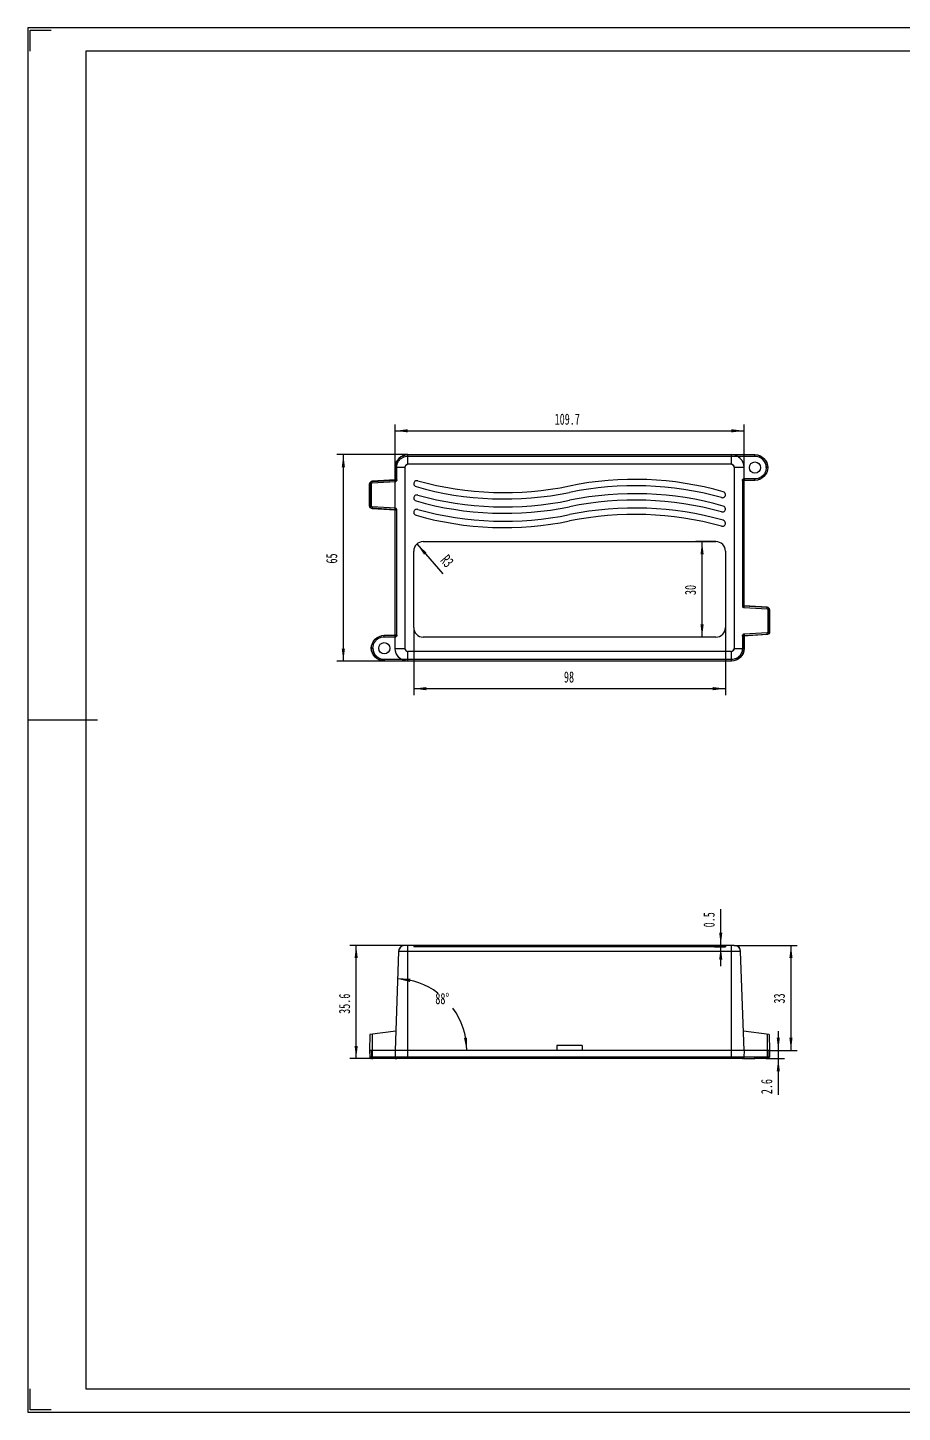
# Model space of a CAD drawing. Header units: millimetres. Extents: x 425 to 1042, y -656 to -221.
# Drawn here: x 425.3 to 700.2, y -656 to -220.8 of the extents above; entities that cross this region are included whole.
import ezdxf

# ---------------------------------------------------------------- set-up
doc = ezdxf.new("R2010")
doc.units = ezdxf.units.MM
doc.layers.get('0').update_dxf_attribs({"lineweight": 0})
for name, color, linetype, lineweight in [('CAXA4', 3, 'Continuous', 25), ('图框_内框线', 5, 'Continuous', 50), ('图框_外框线', 7, 'Continuous', 0), ('图框_角线', 5, 'Continuous', 140)]:
    doc.layers.add(name, color=color, linetype=linetype, lineweight=lineweight)
doc.styles.add('标准', font='', dxfattribs={"width": 0.667})
doc.styles.get('标准').set_extended_font_data('FangSong_GB2312')
doc.dimstyles.new('标准', dxfattribs={"dimtxt": 3.5, "dimasz": 4, "dimexe": 2, "dimexo": 0, "dimtad": 1, "dimdsep": 46, "dimtxsty": '标准', "dimcen": 0, "dimdle": 6, "dimazin": 2, "dimtfac": 1, "dimtdec": 3, "dimtmove": 0, "dimatfit": 3, "dimfxl": 1, "dimtolj": 1, "dimtzin": 0, "dimarcsym": 0})

# ---------------------------------------------------------------- blocks, each defined once
blk = doc.blocks.new('*C1')
at = {"layer": 'CAXA4', "linetype": 'Continuous', "lineweight": 25}
for points in [[(546.66, -428.55), (550.66, -429.05), (550.66, -428.05)], [(644.66, -428.55), (640.66, -429.05), (640.66, -428.05)]]:
    blk.add_hatch(color=0, dxfattribs=at).paths.add_polyline_path(points, flags=0)
at = {"layer": 'CAXA4', "color": 0, "linetype": 'Continuous', "lineweight": 25}
for p, q in [((546.66, -409.34), (546.66, -430.55)), ((644.66, -409.34), (644.66, -430.55)), ((546.66, -428.55), (644.66, -428.55))]:
    blk.add_line(p, q, dxfattribs=at)
at = {"layer": 'CAXA4', "color": 0, "linetype": 'Continuous', "lineweight": 25, "insert": (593.89, -423.13), "char_height": 3.5, "attachment_point": 1, "style": '标准'}
blk.add_mtext('\\fFangSong_GB2312|b0|i0|p34;98', dxfattribs=at)
blk = doc.blocks.new('*C2')
at = {"layer": 'CAXA4', "linetype": 'Continuous', "lineweight": 25}
for points in [[(637.3, -382.34), (637.8, -386.34), (636.8, -386.34)], [(637.3, -412.34), (637.8, -408.34), (636.8, -408.34)]]:
    blk.add_hatch(color=0, dxfattribs=at).paths.add_polyline_path(points, flags=0)
at = {"layer": 'CAXA4', "color": 0, "linetype": 'Continuous', "lineweight": 25}
for p, q in [((641.66, -382.34), (635.3, -382.34)), ((637.3, -412.34), (637.3, -382.34)), ((641.66, -412.34), (635.3, -412.34))]:
    blk.add_line(p, q, dxfattribs=at)
at = {"layer": 'CAXA4', "color": 0, "linetype": 'Continuous', "lineweight": 25, "insert": (631.88, -399.12), "char_height": 3.5, "attachment_point": 1, "rotation": 90, "style": '标准'}
blk.add_mtext('\\fFangSong_GB2312|b0|i0|p34;30', dxfattribs=at)
blk = doc.blocks.new('*C3')
at = {"layer": 'CAXA4', "linetype": 'Continuous', "lineweight": 25}
blk.add_hatch(color=0, dxfattribs=at).paths.add_polyline_path([(547.7, -383.07), (549.94, -386.42), (550.69, -385.77)], flags=0)
at = {"layer": 'CAXA4', "color": 0, "linetype": 'Continuous', "lineweight": 25}
blk.add_line((547.7, -383.07), (555.81, -392.45), dxfattribs=at)
at = {"layer": 'CAXA4', "color": 0, "linetype": 'Continuous', "lineweight": 25, "insert": (557.47, -386.08), "char_height": 3.5, "attachment_point": 1, "rotation": 310.893, "style": '标准'}
blk.add_mtext('\\fFangSong_GB2312|b0|i0|p34;R3', dxfattribs=at)
blk = doc.blocks.new('*C4')
at = {"layer": 'CAXA4', "linetype": 'Continuous', "lineweight": 25}
for points in [[(540.81, -347.49), (544.81, -347.99), (544.81, -346.99)], [(650.51, -347.49), (646.51, -347.99), (646.51, -346.99)]]:
    blk.add_hatch(color=0, dxfattribs=at).paths.add_polyline_path(points, flags=0)
at = {"layer": 'CAXA4', "color": 0, "linetype": 'Continuous', "lineweight": 25}
for p, q in [((540.81, -372.39), (540.81, -345.49)), ((540.81, -347.49), (650.51, -347.49)), ((650.51, -402.49), (650.51, -345.49))]:
    blk.add_line(p, q, dxfattribs=at)
at = {"layer": 'CAXA4', "color": 0, "linetype": 'Continuous', "lineweight": 25, "insert": (590.96, -342.07), "char_height": 3.5, "attachment_point": 1, "style": '标准'}
blk.add_mtext('\\fFangSong_GB2312|b0|i0|p34;109.7', dxfattribs=at)
blk = doc.blocks.new('*C5')
at = {"layer": 'CAXA4', "linetype": 'Continuous', "lineweight": 25}
for points in [[(524.55, -354.94), (525.05, -358.94), (524.05, -358.94)], [(524.55, -419.94), (525.05, -415.94), (524.05, -415.94)]]:
    blk.add_hatch(color=0, dxfattribs=at).paths.add_polyline_path(points, flags=0)
at = {"layer": 'CAXA4', "color": 0, "linetype": 'Continuous', "lineweight": 25}
for p, q in [((544.81, -354.94), (522.55, -354.94)), ((524.55, -419.94), (524.55, -354.94)), ((537.41, -419.94), (522.55, -419.94))]:
    blk.add_line(p, q, dxfattribs=at)
at = {"layer": 'CAXA4', "color": 0, "linetype": 'Continuous', "lineweight": 25, "insert": (519.13, -389.22), "char_height": 3.5, "attachment_point": 1, "rotation": 90, "style": '标准'}
blk.add_mtext('\\fFangSong_GB2312|b0|i0|p34;65', dxfattribs=at)
blk = doc.blocks.new('*C11')
at = {"layer": 'CAXA4', "linetype": 'Continuous', "lineweight": 25}
for points in [[(665.24, -509.27), (664.74, -513.27), (665.74, -513.27)], [(665.24, -542.27), (664.74, -538.27), (665.74, -538.27)]]:
    blk.add_hatch(color=0, dxfattribs=at).paths.add_polyline_path(points, flags=0)
at = {"layer": 'CAXA4', "color": 0, "linetype": 'Continuous', "lineweight": 25}
for p, q in [((647.43, -509.27), (667.24, -509.27)), ((665.24, -509.27), (665.24, -542.27)), ((658.51, -542.27), (667.24, -542.27))]:
    blk.add_line(p, q, dxfattribs=at)
at = {"layer": 'CAXA4', "color": 0, "linetype": 'Continuous', "lineweight": 25, "insert": (659.82, -527.54), "char_height": 3.5, "attachment_point": 1, "rotation": 90, "style": '标准'}
blk.add_mtext('\\fFangSong_GB2312|b0|i0|p34;33', dxfattribs=at)
blk = doc.blocks.new('*C12')
at = {"layer": 'CAXA4', "linetype": 'Continuous', "lineweight": 25}
for points in [[(528.58, -509.27), (529.08, -513.27), (528.08, -513.27)], [(528.58, -544.87), (529.08, -540.87), (528.08, -540.87)]]:
    blk.add_hatch(color=0, dxfattribs=at).paths.add_polyline_path(points, flags=0)
at = {"layer": 'CAXA4', "color": 0, "linetype": 'Continuous', "lineweight": 25}
for p, q in [((543.89, -509.27), (526.58, -509.27)), ((528.58, -544.87), (528.58, -509.27)), ((541.35, -544.87), (526.58, -544.87))]:
    blk.add_line(p, q, dxfattribs=at)
at = {"layer": 'CAXA4', "color": 0, "linetype": 'Continuous', "lineweight": 25, "insert": (523.16, -530.79), "char_height": 3.5, "attachment_point": 1, "rotation": 90, "style": '标准'}
blk.add_mtext('\\fFangSong_GB2312|b0|i0|p34;35.6', dxfattribs=at)
blk = doc.blocks.new('*C13')
at = {"layer": 'CAXA4', "linetype": 'Continuous', "lineweight": 25}
for points in [[(661.26, -542.27), (660.76, -538.27), (661.76, -538.27)], [(661.26, -544.87), (660.76, -548.87), (661.76, -548.87)]]:
    blk.add_hatch(color=0, dxfattribs=at).paths.add_polyline_path(points, flags=0)
at = {"layer": 'CAXA4', "color": 0, "linetype": 'Continuous', "lineweight": 25}
for p, q in [((661.26, -536.27), (661.26, -556.21)), ((658.51, -542.27), (663.26, -542.27)), ((657.47, -544.87), (663.26, -544.87))]:
    blk.add_line(p, q, dxfattribs=at)
at = {"layer": 'CAXA4', "color": 0, "linetype": 'Continuous', "lineweight": 25, "insert": (655.84, -556.04), "char_height": 3.5, "attachment_point": 1, "rotation": 90, "style": '标准'}
blk.add_mtext('\\fFangSong_GB2312|b0|i0|p34;2.6', dxfattribs=at)
blk = doc.blocks.new('*C14')
at = {"layer": 'CAXA4', "linetype": 'Continuous', "lineweight": 25}
for points in [[(643.17, -509.27), (643.67, -505.27), (642.67, -505.27)], [(643.17, -509.77), (643.67, -513.77), (642.67, -513.77)]]:
    blk.add_hatch(color=0, dxfattribs=at).paths.add_polyline_path(points, flags=0)
at = {"layer": 'CAXA4', "color": 0, "linetype": 'Continuous', "lineweight": 25}
for p, q in [((643.17, -515.77), (643.17, -497.92)), ((647.43, -509.27), (641.17, -509.27)), ((644.66, -509.77), (641.17, -509.77))]:
    blk.add_line(p, q, dxfattribs=at)
at = {"layer": 'CAXA4', "color": 0, "linetype": 'Continuous', "lineweight": 25, "insert": (637.75, -503.59), "char_height": 3.5, "attachment_point": 1, "rotation": 90, "style": '标准'}
blk.add_mtext('\\fFangSong_GB2312|b0|i0|p34;0.5', dxfattribs=at)
blk = doc.blocks.new('*C15')
at = {"layer": 'CAXA4', "linetype": 'Continuous', "lineweight": 25}
for points in [[(541.6, -519.76), (545.67, -519.77), (545.46, -520.75)], [(563.33, -542.27), (563.46, -538.2), (562.48, -538.38)]]:
    blk.add_hatch(color=0, dxfattribs=at).paths.add_polyline_path(points, flags=0)
at = {"layer": 'CAXA4', "color": 0, "linetype": 'Continuous', "lineweight": 25}
for start, end in [(53.2395, 88), (0, 36.0274)]:
    blk.add_arc((540.81, -542.27), 22.51, start, end, dxfattribs=at)
at = {"layer": 'CAXA4', "color": 0, "linetype": 'Continuous', "lineweight": 25, "insert": (553.46, -524.23), "char_height": 3.5, "attachment_point": 1, "style": '标准'}
blk.add_mtext('\\fFangSong_GB2312|b0|i0|p34;88{%%D}', dxfattribs=at)

msp = doc.modelspace()

# ---------------------------------------------------------------- linework, layer by layer
at = {"color": 0, "linetype": 'Continuous', "lineweight": 25}
for p, q in [((544.811, -358.028), (544.811, -354.941)), ((544.811, -354.941), (653.911, -354.941)), ((544.811, -354.978), (653.911, -354.978)), ((544.811, -355.478), (653.911, -355.478)), ((646.511, -358.028), (646.511, -354.941)), ((653.911, -354.941), (653.911, -354.978)), ((540.811, -358.941), (540.811, -362.891)), ((540.811, -358.941), (543.895, -358.941)), ((540.848, -362.926), (540.848, -358.941)), ((541.348, -362.876), (541.348, -358.941)), ((543.898, -358.941), (543.898, -415.941)), ((646.511, -358.028), (544.811, -358.028)), ((647.424, -358.941), (647.424, -415.941)), ((647.427, -358.941), (650.511, -358.941)), ((650.511, -402.491), (650.511, -358.941)), ((657.475, -359.028), (657.974, -359.041)), ((657.974, -359.041), (657.954, -359.042)), ((658.011, -359.041), (657.974, -359.041)), ((532.811, -371.14), (532.811, -364.143)), ((533.348, -364.143), (532.811, -364.143)), ((532.848, -371.14), (532.848, -364.143)), ((532.865, -370.141), (532.865, -365.141)), ((532.899, -364.143), (532.899, -371.14)), ((533.348, -364.155), (533.366, -364.048)), ((533.348, -371.14), (533.348, -364.143)), ((533.366, -364.048), (533.419, -363.962)), ((533.419, -363.962), (533.502, -363.904)), ((533.502, -363.904), (533.595, -363.88)), ((540.811, -362.891), (533.561, -363.344)), ((533.595, -363.88), (533.561, -363.344)), ((533.564, -363.381), (540.848, -362.926)), ((533.567, -363.433), (541.021, -362.983)), ((533.595, -363.88), (540.829, -363.428)), ((540.829, -363.428), (540.798, -362.929)), ((541.212, -363.268), (540.811, -362.891)), ((540.811, -362.891), (541.021, -362.983)), ((540.829, -363.428), (541.038, -363.388)), ((541.348, -362.876), (540.848, -362.876)), ((541.321, -363.086), (541.348, -362.876)), ((650.004, -362.936), (649.975, -363.154)), ((649.975, -363.154), (650.474, -363.154)), ((649.975, -363.154), (649.975, -402.476)), ((650.121, -362.751), (650.511, -363.141)), ((650.524, -362.604), (650.306, -362.634)), ((653.911, -363.104), (650.474, -363.104)), ((650.474, -402.526), (650.474, -363.104)), ((653.911, -363.141), (650.511, -363.141)), ((653.911, -362.604), (650.524, -362.604)), ((650.524, -362.604), (650.524, -363.104)), ((653.911, -362.605), (653.898, -362.605)), ((653.911, -363.141), (653.911, -362.605)), ((533.348, -371.14), (532.811, -371.14)), ((533.366, -371.234), (533.348, -371.14)), ((533.419, -371.32), (533.366, -371.234)), ((533.501, -371.378), (533.419, -371.32)), ((533.607, -371.403), (533.501, -371.378)), ((533.567, -371.849), (533.561, -371.938)), ((540.811, -372.391), (533.561, -371.938)), ((533.564, -371.403), (533.595, -371.901)), ((533.564, -371.901), (540.848, -372.357)), ((541.021, -372.299), (533.567, -371.849)), ((540.829, -371.855), (533.595, -371.402)), ((540.829, -371.855), (540.798, -372.353)), ((541.212, -372.014), (540.811, -372.391)), ((541.021, -372.299), (540.811, -372.391)), ((540.811, -415.941), (540.811, -372.391)), ((541.038, -371.894), (540.829, -371.855)), ((540.848, -411.778), (540.848, -372.357)), ((541.348, -372.407), (540.848, -372.407)), ((541.348, -372.407), (541.321, -372.196)), ((541.348, -411.728), (541.348, -372.407)), ((549.661, -382.341), (641.661, -382.341)), ((546.661, -409.341), (546.661, -385.341)), ((644.661, -385.341), (644.661, -409.341)), ((649.975, -402.476), (650.474, -402.476)), ((649.975, -402.476), (650.001, -402.686)), ((650.11, -402.868), (650.511, -402.491)), ((650.285, -402.988), (650.493, -403.028)), ((650.302, -402.583), (650.511, -402.491)), ((657.756, -403.033), (650.302, -402.583)), ((650.474, -402.526), (657.759, -402.981)), ((650.493, -403.028), (650.524, -402.529)), ((650.493, -403.028), (657.728, -403.48)), ((657.761, -402.944), (650.511, -402.491)), ((657.715, -403.479), (657.821, -403.504)), ((657.759, -403.48), (657.728, -402.981)), ((657.756, -403.033), (657.761, -402.944)), ((657.821, -403.504), (657.903, -403.562)), ((657.903, -403.562), (657.956, -403.648)), ((657.956, -403.648), (657.975, -403.743)), ((657.975, -403.743), (658.511, -403.743)), ((657.975, -403.743), (657.975, -410.74)), ((658.424, -403.743), (658.424, -410.74)), ((658.457, -404.741), (658.457, -409.741)), ((658.474, -403.743), (658.474, -410.74)), ((658.511, -403.743), (658.511, -410.74)), ((537.411, -412.278), (537.411, -411.741)), ((537.411, -411.741), (540.811, -411.741)), ((537.411, -411.778), (540.848, -411.778)), ((537.411, -412.278), (540.798, -412.278)), ((537.411, -412.278), (537.424, -412.278)), ((540.798, -412.278), (540.798, -411.778)), ((540.798, -412.278), (541.016, -412.249)), ((541.202, -412.132), (540.811, -411.741)), ((541.348, -411.728), (540.848, -411.728)), ((541.319, -411.946), (541.348, -411.728)), ((641.661, -412.341), (549.661, -412.341)), ((650.001, -411.796), (649.975, -412.007)), ((649.975, -412.007), (650.474, -412.007)), ((649.975, -412.007), (649.975, -415.941)), ((650.11, -411.614), (650.511, -411.991)), ((650.493, -411.455), (650.285, -411.494)), ((650.302, -411.899), (657.756, -411.449)), ((650.511, -411.991), (650.302, -411.899)), ((657.759, -411.501), (650.474, -411.957)), ((650.474, -415.941), (650.474, -411.957)), ((657.728, -411.002), (650.493, -411.455)), ((650.493, -411.455), (650.524, -411.953)), ((657.761, -411.538), (650.511, -411.991)), ((650.511, -411.991), (650.511, -415.941)), ((657.821, -410.978), (657.728, -411.002)), ((657.761, -411.538), (657.728, -411.003)), ((657.903, -410.92), (657.821, -410.978)), ((657.956, -410.835), (657.903, -410.92)), ((657.975, -410.727), (657.956, -410.835)), ((657.975, -410.74), (658.511, -410.74)), ((533.311, -415.841), (533.348, -415.841)), ((533.848, -415.854), (533.348, -415.841)), ((533.348, -415.841), (533.368, -415.841)), ((540.811, -415.941), (543.898, -415.941)), ((646.511, -416.854), (544.811, -416.854)), ((544.811, -419.941), (544.811, -416.857)), ((646.511, -419.941), (646.511, -416.857)), ((647.424, -415.941), (650.511, -415.941)), ((646.511, -419.404), (537.411, -419.404)), ((537.411, -419.941), (537.411, -419.904)), ((646.511, -419.904), (537.411, -419.904)), ((646.511, -419.941), (537.411, -419.941)), ((599.661, -419.889), (591.661, -419.889)), ((543.895, -509.266), (543.291, -509.359)), ((647.428, -509.266), (543.895, -509.266)), ((544.811, -544.375), (544.811, -509.266)), ((546.661, -509.266), (546.661, -509.766)), ((547.388, -509.266), (547.388, -509.766)), ((547.929, -509.266), (547.929, -509.766)), ((549.661, -509.266), (549.661, -509.766)), ((595.661, -509.266), (595.661, -509.766)), ((641.661, -509.266), (641.661, -509.766)), ((643.393, -509.266), (643.393, -509.766)), ((643.934, -509.266), (643.934, -509.766)), ((644.66, -509.266), (644.66, -509.766)), ((646.511, -544.375), (646.511, -509.266)), ((541.896, -511.196), (540.811, -542.266)), ((649.426, -511.196), (541.896, -511.196)), ((644.66, -509.766), (546.662, -509.766)), ((649.311, -510.592), (649.019, -510.055)), ((649.426, -511.196), (649.311, -510.592)), ((650.511, -542.266), (649.426, -511.196)), ((532.899, -537.255), (532.811, -542.266)), ((541.021, -536.266), (532.899, -537.255)), ((533.567, -537.174), (533.564, -544.375)), ((658.424, -537.255), (650.302, -536.266)), ((657.756, -537.174), (657.759, -544.375)), ((658.424, -537.255), (658.511, -542.266)), ((532.811, -542.266), (532.848, -544.375)), ((658.511, -542.266), (532.811, -542.266)), ((533.311, -542.266), (533.348, -544.375)), ((540.811, -542.266), (540.848, -544.375)), ((599.661, -540.766), (591.661, -540.766)), ((591.661, -540.766), (591.661, -542.266)), ((599.661, -540.766), (599.661, -542.266)), ((650.511, -542.266), (650.474, -544.375)), ((658.011, -542.266), (657.974, -544.375)), ((658.511, -542.266), (658.474, -544.375)), ((658.474, -544.375), (532.848, -544.375)), ((533.607, -544.866), (533.348, -544.866)), ((533.607, -544.866), (533.848, -544.866)), ((537.424, -544.866), (533.848, -544.866)), ((537.411, -544.866), (537.411, -544.375)), ((540.798, -544.866), (537.424, -544.866)), ((540.798, -544.866), (540.798, -544.375)), ((540.798, -544.866), (541.348, -544.866)), ((540.996, -544.721), (540.887, -544.56)), ((649.975, -544.866), (541.348, -544.866)), ((544.811, -544.866), (544.811, -544.375)), ((646.511, -544.866), (646.511, -544.375)), ((650.524, -544.866), (649.975, -544.866)), ((650.524, -544.866), (650.524, -544.375)), ((650.524, -544.866), (653.898, -544.866)), ((657.475, -544.866), (653.898, -544.866)), ((653.911, -544.866), (653.911, -544.375)), ((657.715, -544.866), (657.475, -544.866)), ((657.975, -544.866), (657.715, -544.866)), ((657.975, -544.866), (658.165, -544.828)), ((658.165, -544.828), (658.326, -544.722)), ((658.326, -544.722), (658.435, -544.563)), ((658.434, -544.563), (658.475, -544.375))]:
    msp.add_line(p, q, dxfattribs=at)
for points in [[(649.019, -510.055), (648.579, -509.631), (648.031, -509.359), (647.428, -509.266)], [(542.303, -510.055), (542.012, -510.592), (541.896, -511.196)], [(543.291, -509.359), (542.743, -509.631), (542.303, -510.055)], [(532.847, -544.375), (532.888, -544.563), (532.996, -544.722)], [(532.997, -544.722), (533.158, -544.828), (533.348, -544.866)], [(533.348, -544.375), (533.388, -544.563), (533.497, -544.722), (533.658, -544.829), (533.848, -544.866)], [(533.377, -544.51), (533.452, -544.641), (533.565, -544.754), (533.701, -544.835), (533.848, -544.866)], [(540.848, -544.375), (540.854, -544.441), (540.868, -544.504), (540.889, -544.564)], [(540.848, -544.375), (540.888, -544.563), (540.997, -544.722), (541.158, -544.829), (541.347, -544.866)], [(540.848, -544.375), (540.86, -544.473), (540.889, -544.564)], [(540.986, -544.711), (540.882, -544.547), (540.848, -544.375)], [(541.348, -544.866), (541.151, -544.825), (540.986, -544.711)], [(541.348, -544.866), (541.214, -544.848), (541.091, -544.794), (540.986, -544.711)], [(649.975, -544.866), (650.165, -544.829), (650.325, -544.722), (650.434, -544.563), (650.475, -544.375)], [(650.404, -544.622), (650.324, -544.724), (650.221, -544.801), (650.102, -544.849), (649.975, -544.866)], [(650.337, -544.711), (650.232, -544.794), (650.108, -544.848), (649.975, -544.866)], [(650.337, -544.711), (650.172, -544.825), (649.975, -544.866)], [(650.474, -544.375), (650.459, -544.49), (650.414, -544.605), (650.337, -544.711)], [(650.474, -544.375), (650.44, -544.547), (650.337, -544.711)], [(650.401, -544.627), (650.439, -544.55), (650.465, -544.465), (650.474, -544.375)], [(650.474, -544.375), (650.469, -544.44), (650.455, -544.504), (650.433, -544.565), (650.404, -544.622)], [(657.475, -544.866), (657.63, -544.831), (657.767, -544.747), (657.875, -544.635), (657.947, -544.507), (657.975, -544.375)], [(657.475, -544.866), (657.664, -544.829), (657.825, -544.722), (657.934, -544.563), (657.975, -544.375)]]:
    msp.add_lwpolyline(points, dxfattribs=at)
for centre in [(653.911, -359.041), (537.411, -415.841)]:
    msp.add_circle(centre, 1.75, dxfattribs=at)
for centre, radius, start, end in [((533.61, -364.143), 0.711, 93.4772, 180.01016), ((547.661, -364.166), 1, 74.4653, 177.78131), ((547.661, -364.089), 1, 182.21869, 254.14901), ((575.19, -267.133), 101.788, 254.14901, 281.60215), ((575.19, -265.133), 101.788, 254.4653, 281.60215), ((616.132, -464.55), 101.788, 74.14901, 101.60215), ((616.132, -466.55), 101.788, 74.4653, 101.60215), ((547.661, -368.666), 1, 74.4653, 177.78131), ((547.661, -368.589), 1, 182.21869, 254.14901), ((575.19, -271.633), 101.788, 254.14901, 281.60215), ((575.19, -269.633), 101.788, 254.4653, 281.60215), ((616.132, -469.05), 101.788, 74.14901, 101.60215), ((616.132, -471.05), 101.788, 74.4653, 101.60215), ((643.661, -367.516), 1, 254.4653, 357.78131), ((643.661, -367.594), 1, 2.21869, 74.14901), ((533.61, -371.14), 0.711, 179.98622, 266.53427), ((547.661, -373.166), 1, 74.4653, 177.78131), ((547.661, -373.089), 1, 182.21869, 254.14901), ((575.19, -276.133), 101.788, 254.14901, 281.60215), ((575.19, -274.133), 101.788, 254.4653, 281.60215), ((616.132, -473.55), 101.788, 74.14901, 101.60215), ((616.132, -475.55), 101.788, 74.4653, 101.60215), ((643.661, -372.016), 1, 254.4653, 357.78131), ((643.661, -372.094), 1, 2.21869, 74.14901), ((643.661, -376.516), 1, 254.4653, 357.78131), ((643.661, -376.594), 1, 2.21869, 74.14901), ((549.661, -385.341), 3, 90, 180), ((641.661, -385.341), 3, 0, 90), ((657.713, -403.743), 0.711, 359.98622, 86.53427), ((540.836, -411.759), 0.522, 290.14723, 314.41831), ((540.829, -411.766), 0.522, 315.58171, 339.85275), ((549.661, -409.341), 3, 180, 270), ((641.661, -409.341), 3, 270, 360), ((657.712, -410.74), 0.711, 273.47719, 0.01016), ((543.895, -511.266), 2, 90, 178), ((647.427, -511.266), 2, 2, 90), ((533.348, -544.366), 0.5, 181, 270), ((533.848, -544.366), 0.5, 180.98875, 269.98994), ((541.348, -544.366), 0.5, 181, 270), ((649.975, -544.366), 0.5, 270, 359), ((657.475, -544.366), 0.5, 270.01006, 359.01125), ((657.975, -544.366), 0.5, 270, 359)]:
    msp.add_arc(centre, radius, start, end, dxfattribs=at)
for points in [[(540.811, -358.941), (540.866, -356.848), (542.718, -354.996), (544.811, -354.941)], [(544.811, -354.941), (542.717, -354.941), (540.811, -356.847), (540.811, -358.941)], [(540.848, -358.941), (540.902, -356.867), (542.737, -355.032), (544.811, -354.978)], [(650.511, -358.941), (650.511, -356.847), (648.606, -354.941), (646.511, -354.941)], [(657.475, -359.028), (657.478, -357.145), (655.786, -355.453), (653.898, -355.478)], [(653.911, -354.941), (656.057, -354.997), (657.955, -356.895), (658.011, -359.041)], [(653.911, -354.978), (656.038, -355.034), (657.919, -356.915), (657.974, -359.041)], [(544.811, -358.028), (544.339, -358.152), (544.022, -358.469), (543.898, -358.941)], [(647.424, -358.941), (647.3, -358.469), (646.983, -358.152), (646.511, -358.028)], [(658.011, -359.041), (657.955, -361.187), (656.057, -363.085), (653.911, -363.141)], [(657.974, -359.041), (657.919, -361.168), (656.038, -363.049), (653.911, -363.104)], [(533.561, -363.344), (533.16, -363.369), (532.811, -363.741), (532.811, -364.143)], [(532.848, -364.143), (532.858, -363.759), (533.181, -363.415), (533.564, -363.381)], [(533.561, -371.938), (533.16, -371.913), (532.811, -371.542), (532.811, -371.14)], [(533.564, -371.901), (533.181, -371.868), (532.858, -371.523), (532.848, -371.14)], [(657.759, -402.981), (658.141, -403.015), (658.465, -403.359), (658.474, -403.743)], [(658.511, -403.743), (658.511, -403.341), (658.163, -402.969), (657.761, -402.944)], [(533.311, -415.841), (533.367, -413.695), (535.265, -411.797), (537.411, -411.741)], [(533.348, -415.841), (533.404, -413.715), (535.285, -411.834), (537.411, -411.778)], [(658.474, -410.74), (658.465, -411.123), (658.141, -411.468), (657.759, -411.501)], [(658.511, -410.74), (658.511, -411.142), (658.163, -411.513), (657.761, -411.538)], [(537.411, -419.941), (535.265, -419.885), (533.367, -417.987), (533.311, -415.841)], [(537.411, -419.904), (535.285, -419.849), (533.404, -417.968), (533.348, -415.841)], [(533.848, -415.854), (533.844, -417.738), (535.536, -419.429), (537.424, -419.405)], [(544.811, -419.941), (542.717, -419.941), (540.811, -418.036), (540.811, -415.941)], [(543.898, -415.941), (544.022, -416.413), (544.339, -416.73), (544.811, -416.854)], [(650.511, -415.941), (650.456, -418.035), (648.605, -419.886), (646.511, -419.941)], [(650.474, -415.941), (650.42, -418.015), (648.585, -419.85), (646.511, -419.904)], [(650.511, -415.941), (650.511, -418.036), (648.606, -419.941), (646.511, -419.941)], [(646.511, -416.854), (646.983, -416.73), (647.3, -416.413), (647.424, -415.941)]]:
    msp.add_open_spline(points, degree=3, dxfattribs=at)
for points, knots in [([(541.348, -358.954), (541.343, -358.664), (541.417, -358.064), (541.762, -357.218), (542.321, -356.475), (543.06, -355.907), (543.909, -355.556), (544.515, -355.475), (544.811, -355.478)], [0, 0, 0, 0, 0.8720893, 1.7877008, 2.7107571, 3.6299537, 4.5498783, 5.438238, 5.438238, 5.438238, 5.438238]), ([(653.898, -355.478), (654.223, -355.473), (654.893, -355.564), (655.826, -355.98), (656.62, -356.649), (657.188, -357.52), (657.486, -358.514), (657.488, -359.553), (657.195, -360.549), (656.631, -361.421), (655.841, -362.093), (654.909, -362.513), (654.238, -362.608), (653.911, -362.604)], [0, 0, 0, 0, 0.9743428, 1.9966032, 3.0247721, 4.0474595, 5.0712688, 6.0961288, 7.1207319, 8.1428327, 9.167822, 10.1904148, 11.1698436, 11.1698436, 11.1698436, 11.1698436]), ([(653.911, -355.478), (653.906, -355.451), (653.9, -355.393), (653.902, -355.305), (653.907, -355.215), (653.912, -355.133), (653.913, -355.067), (653.909, -355.018), (653.912, -354.993), (653.909, -354.98), (653.911, -354.978)], [0, 0, 0, 0, 0.08207357, 0.17328135, 0.26613508, 0.35105892, 0.41953421, 0.46678743, 0.49255555, 0.50077329, 0.50077329, 0.50077329, 0.50077329]), ([(544.811, -358.025), (544.695, -358.024), (544.455, -358.072), (544.147, -358.275), (543.942, -358.583), (543.894, -358.824), (543.895, -358.941)], [0, 0, 0, 0, 0.3483317, 0.7137293, 1.0797398, 1.4300242, 1.4300242, 1.4300242, 1.4300242]), ([(647.427, -358.941), (647.429, -358.825), (647.381, -358.585), (647.178, -358.277), (646.869, -358.072), (646.628, -358.024), (646.511, -358.025)], [0, 0, 0, 0, 0.3483317, 0.7137293, 1.0797398, 1.4300242, 1.4300242, 1.4300242, 1.4300242]), ([(657.954, -359.042), (657.926, -359.038), (657.857, -359.035), (657.743, -359.032), (657.611, -359.03), (657.521, -359.029), (657.475, -359.028)], [0, 0, 0, 0, 0.08514955, 0.2077182, 0.34273957, 0.47980627, 0.47980627, 0.47980627, 0.47980627]), ([(533.348, -364.155), (533.347, -364.107), (533.368, -364.012), (533.469, -363.907), (533.561, -363.882), (533.607, -363.879)], [0, 0, 0, 0, 0.1451385, 0.27674408, 0.41735319, 0.41735319, 0.41735319, 0.41735319]), ([(540.829, -363.428), (540.865, -363.426), (540.919, -363.421), (540.98, -363.408), (541.014, -363.398), (541.038, -363.388), (541.062, -363.378), (541.093, -363.362), (541.146, -363.329), (541.188, -363.294), (541.212, -363.268)], [0, 0, 0, 0, 0.10748016, 0.16122025, 0.18809029, 0.21496033, 0.24138123, 0.26780213, 0.32064393, 0.42632754, 0.42632754, 0.42632754, 0.42632754]), ([(541.038, -363.388), (541.081, -363.37), (541.164, -363.322), (541.262, -363.218), (541.305, -363.132), (541.321, -363.086)], [0, 0, 0, 0, 0.14131544, 0.28141501, 0.42515556, 0.42515556, 0.42515556, 0.42515556]), ([(541.348, -362.876), (541.348, -362.894), (541.348, -362.929), (541.344, -362.983), (541.338, -363.027), (541.329, -363.062), (541.322, -363.086), (541.312, -363.111), (541.298, -363.143), (541.269, -363.198), (541.237, -363.242), (541.212, -363.268)], [0, 0, 0, 0, 0.05374476, 0.10748951, 0.16123427, 0.18810665, 0.21497902, 0.24140222, 0.26782542, 0.32067182, 0.42636462, 0.42636462, 0.42636462, 0.42636462]), ([(649.975, -363.154), (649.975, -363.136), (649.975, -363.099), (649.979, -363.043), (649.986, -362.997), (649.995, -362.962), (650.003, -362.936), (650.014, -362.911), (650.029, -362.878), (650.051, -362.838), (650.083, -362.792), (650.108, -362.764), (650.121, -362.751)], [0, 0, 0, 0, 0.05575364, 0.11150727, 0.16726091, 0.19513772, 0.22301454, 0.25039623, 0.27777793, 0.33254131, 0.38730469, 0.44206808, 0.44206808, 0.44206808, 0.44206808]), ([(650.306, -362.634), (650.26, -362.651), (650.171, -362.698), (650.067, -362.804), (650.021, -362.891), (650.004, -362.936)], [0, 0, 0, 0, 0.14979364, 0.29471578, 0.4405463, 0.4405463, 0.4405463, 0.4405463]), ([(650.524, -362.604), (650.506, -362.604), (650.469, -362.605), (650.413, -362.609), (650.367, -362.616), (650.332, -362.625), (650.306, -362.633), (650.281, -362.643), (650.248, -362.659), (650.208, -362.681), (650.162, -362.713), (650.134, -362.738), (650.121, -362.751)], [0, 0, 0, 0, 0.05575364, 0.11150727, 0.16726091, 0.19513772, 0.22301454, 0.25039623, 0.27777793, 0.33254131, 0.38730469, 0.44206808, 0.44206808, 0.44206808, 0.44206808]), ([(533.607, -371.403), (533.559, -371.401), (533.465, -371.375), (533.367, -371.267), (533.348, -371.174), (533.348, -371.127)], [0, 0, 0, 0, 0.14513847, 0.27674401, 0.41735309, 0.41735309, 0.41735309, 0.41735309]), ([(540.829, -371.855), (540.865, -371.857), (540.919, -371.861), (540.98, -371.874), (541.014, -371.885), (541.038, -371.894), (541.062, -371.905), (541.093, -371.921), (541.146, -371.953), (541.188, -371.988), (541.212, -372.014)], [0, 0, 0, 0, 0.10748016, 0.16122025, 0.18809029, 0.21496033, 0.24138123, 0.26780213, 0.32064393, 0.42632754, 0.42632754, 0.42632754, 0.42632754]), ([(541.321, -372.196), (541.306, -372.151), (541.263, -372.066), (541.165, -371.961), (541.082, -371.913), (541.038, -371.894)], [0, 0, 0, 0, 0.14131544, 0.28141501, 0.42515556, 0.42515556, 0.42515556, 0.42515556]), ([(541.348, -372.407), (541.348, -372.389), (541.348, -372.353), (541.344, -372.299), (541.338, -372.255), (541.329, -372.221), (541.322, -372.196), (541.312, -372.172), (541.298, -372.139), (541.269, -372.084), (541.237, -372.041), (541.212, -372.014)], [0, 0, 0, 0, 0.05374476, 0.10748951, 0.16123427, 0.18810665, 0.21497902, 0.24140222, 0.26782542, 0.32067182, 0.42636462, 0.42636462, 0.42636462, 0.42636462]), ([(649.975, -402.476), (649.975, -402.494), (649.975, -402.529), (649.978, -402.583), (649.985, -402.627), (649.993, -402.662), (650.001, -402.686), (650.01, -402.711), (650.024, -402.743), (650.053, -402.798), (650.085, -402.842), (650.11, -402.868)], [0, 0, 0, 0, 0.05374476, 0.10748951, 0.16123427, 0.18810665, 0.21497902, 0.24140222, 0.26782542, 0.32067182, 0.42636462, 0.42636462, 0.42636462, 0.42636462]), ([(650.001, -402.686), (650.017, -402.731), (650.059, -402.816), (650.157, -402.921), (650.24, -402.969), (650.285, -402.988)], [0, 0, 0, 0, 0.14131544, 0.28141501, 0.42515556, 0.42515556, 0.42515556, 0.42515556]), ([(650.493, -403.028), (650.458, -403.026), (650.404, -403.021), (650.343, -403.008), (650.309, -402.998), (650.285, -402.988), (650.261, -402.978), (650.23, -402.962), (650.176, -402.929), (650.135, -402.894), (650.11, -402.868)], [0, 0, 0, 0, 0.10748016, 0.16122025, 0.18809029, 0.21496033, 0.24138123, 0.26780213, 0.32064393, 0.42632754, 0.42632754, 0.42632754, 0.42632754]), ([(657.715, -403.479), (657.763, -403.482), (657.857, -403.508), (657.956, -403.615), (657.975, -403.708), (657.975, -403.755)], [0, 0, 0, 0, 0.1451385, 0.27674408, 0.41735319, 0.41735319, 0.41735319, 0.41735319]), ([(537.424, -419.405), (537.1, -419.41), (536.429, -419.318), (535.497, -418.902), (534.702, -418.233), (534.134, -417.363), (533.837, -416.368), (533.835, -415.329), (534.128, -414.334), (534.692, -413.462), (535.481, -412.789), (536.413, -412.369), (537.085, -412.275), (537.411, -412.278)], [0, 0, 0, 0, 0.9743428, 1.9966032, 3.0247721, 4.0474595, 5.0712688, 6.0961288, 7.1207319, 8.1428327, 9.167822, 10.1904148, 11.1698436, 11.1698436, 11.1698436, 11.1698436]), ([(540.798, -412.278), (540.816, -412.278), (540.854, -412.277), (540.909, -412.274), (540.955, -412.266), (540.99, -412.257), (541.016, -412.249), (541.041, -412.239), (541.074, -412.224), (541.114, -412.202), (541.16, -412.169), (541.188, -412.145), (541.202, -412.132)], [0, 0, 0, 0, 0.05575364, 0.11150727, 0.16726091, 0.19513772, 0.22301454, 0.25039623, 0.27777793, 0.33254131, 0.38730469, 0.44206808, 0.44206808, 0.44206808, 0.44206808]), ([(541.348, -411.728), (541.348, -411.746), (541.347, -411.784), (541.344, -411.839), (541.336, -411.885), (541.328, -411.92), (541.319, -411.946), (541.309, -411.971), (541.294, -412.004), (541.272, -412.044), (541.24, -412.09), (541.215, -412.118), (541.202, -412.132)], [0, 0, 0, 0, 0.05575364, 0.11150727, 0.16726091, 0.19513772, 0.22301454, 0.25039623, 0.27777793, 0.33254131, 0.38730469, 0.44206808, 0.44206808, 0.44206808, 0.44206808]), ([(649.975, -412.007), (649.975, -411.989), (649.975, -411.953), (649.978, -411.899), (649.985, -411.855), (649.993, -411.821), (650.001, -411.796), (650.01, -411.772), (650.024, -411.739), (650.053, -411.684), (650.085, -411.641), (650.11, -411.614)], [0, 0, 0, 0, 0.05374476, 0.10748951, 0.16123427, 0.18810665, 0.21497902, 0.24140222, 0.26782542, 0.32067182, 0.42636462, 0.42636462, 0.42636462, 0.42636462]), ([(650.285, -411.494), (650.24, -411.513), (650.157, -411.561), (650.059, -411.667), (650.017, -411.752), (650.001, -411.796)], [0, 0, 0, 0, 0.14443241, 0.28437069, 0.42515591, 0.42515591, 0.42515591, 0.42515591]), ([(650.493, -411.455), (650.458, -411.457), (650.404, -411.461), (650.343, -411.474), (650.309, -411.485), (650.285, -411.494), (650.261, -411.505), (650.23, -411.521), (650.176, -411.553), (650.135, -411.588), (650.11, -411.614)], [0, 0, 0, 0, 0.10748016, 0.16122025, 0.18809029, 0.21496033, 0.24138123, 0.26780213, 0.32064393, 0.42632754, 0.42632754, 0.42632754, 0.42632754]), ([(657.975, -410.727), (657.975, -410.775), (657.955, -410.871), (657.854, -410.976), (657.762, -411.001), (657.715, -411.003)], [0, 0, 0, 0, 0.1451385, 0.27674408, 0.41735319, 0.41735319, 0.41735319, 0.41735319]), ([(533.368, -415.841), (533.396, -415.844), (533.466, -415.847), (533.58, -415.851), (533.711, -415.853), (533.802, -415.854), (533.848, -415.854)], [0, 0, 0, 0, 0.08514955, 0.2077182, 0.34273957, 0.47980627, 0.47980627, 0.47980627, 0.47980627]), ([(543.895, -415.941), (543.894, -416.057), (543.942, -416.298), (544.145, -416.606), (544.453, -416.81), (544.694, -416.858), (544.811, -416.857)], [0, 0, 0, 0, 0.3483317, 0.7137293, 1.0797398, 1.4300242, 1.4300242, 1.4300242, 1.4300242]), ([(649.975, -415.928), (649.979, -416.219), (649.906, -416.819), (649.561, -417.664), (649.002, -418.408), (648.262, -418.975), (647.413, -419.327), (646.807, -419.407), (646.511, -419.404)], [0, 0, 0, 0, 0.8720893, 1.7877008, 2.7107571, 3.6299537, 4.5498783, 5.438238, 5.438238, 5.438238, 5.438238]), ([(646.511, -416.857), (646.627, -416.859), (646.868, -416.811), (647.176, -416.608), (647.38, -416.299), (647.428, -416.058), (647.427, -415.941)], [0, 0, 0, 0, 0.3483317, 0.7137293, 1.0797398, 1.4300242, 1.4300242, 1.4300242, 1.4300242]), ([(537.411, -419.404), (537.416, -419.431), (537.423, -419.489), (537.42, -419.578), (537.416, -419.667), (537.411, -419.749), (537.409, -419.816), (537.414, -419.864), (537.411, -419.889), (537.413, -419.903), (537.411, -419.904)], [0, 0, 0, 0, 0.08207357, 0.17328135, 0.26613508, 0.35105892, 0.41953421, 0.46678743, 0.49255555, 0.50077329, 0.50077329, 0.50077329, 0.50077329]), ([(533.348, -544.375), (533.348, -544.387), (533.35, -544.412), (533.357, -544.449), (533.364, -544.473), (533.368, -544.486)], [0, 0, 0, 0, 0.03663509, 0.07443194, 0.11340569, 0.11340569, 0.11340569, 0.11340569]), ([(533.368, -544.486), (533.387, -544.542), (533.446, -544.645), (533.567, -544.765), (533.703, -544.844), (533.801, -544.866), (533.848, -544.866)], [0, 0, 0, 0, 0.17747943, 0.34985983, 0.50474695, 0.64444493, 0.64444493, 0.64444493, 0.64444493]), ([(533.595, -544.866), (533.582, -544.866), (533.586, -544.794), (533.567, -544.717), (533.567, -544.554), (533.564, -544.439), (533.564, -544.375)], [0, 0, 0, 0, 0.03799459, 0.14039294, 0.29976108, 0.49375171, 0.49375171, 0.49375171, 0.49375171]), ([(537.411, -544.866), (537.415, -544.866), (537.426, -544.856), (537.416, -544.827), (537.416, -544.783), (537.41, -544.717), (537.411, -544.636), (537.413, -544.547), (537.412, -544.459), (537.412, -544.402), (537.411, -544.375)], [0, 0, 0, 0, 0.01147408, 0.03557902, 0.08132459, 0.1483807, 0.23198349, 0.32396464, 0.41487429, 0.49644229, 0.49644229, 0.49644229, 0.49644229]), ([(540.829, -544.866), (540.828, -544.866), (540.825, -544.862), (540.823, -544.855), (540.82, -544.843), (540.816, -544.819), (540.813, -544.789), (540.81, -544.754), (540.808, -544.727), (540.806, -544.705), (540.805, -544.68), (540.803, -544.647), (540.802, -544.606), (540.801, -544.563), (540.8, -544.517), (540.799, -544.471), (540.798, -544.423), (540.798, -544.391), (540.798, -544.375)], [0, 0, 0, 0, 0.00384173, 0.01150503, 0.02351942, 0.03992505, 0.08549078, 0.11421201, 0.14656809, 0.16402838, 0.18228632, 0.22100884, 0.26236275, 0.3059744, 0.35144982, 0.39834869, 0.44622729, 0.49464181, 0.49464181, 0.49464181, 0.49464181]), ([(541.212, -544.866), (541.189, -544.866), (541.141, -544.859), (541.072, -544.831), (541.02, -544.793), (540.983, -544.755), (540.961, -544.728), (540.944, -544.705), (540.929, -544.681), (540.911, -544.648), (540.892, -544.607), (540.877, -544.563), (540.865, -544.518), (540.856, -544.471), (540.85, -544.423), (540.848, -544.391), (540.848, -544.375)], [0, 0, 0, 0, 0.07093905, 0.14410424, 0.22124474, 0.26167456, 0.30337588, 0.32471225, 0.34636035, 0.39054221, 0.4358325, 0.48210817, 0.52922065, 0.57698604, 0.62520676, 0.67367809, 0.67367809, 0.67367809, 0.67367809]), ([(650.11, -544.866), (650.134, -544.866), (650.182, -544.859), (650.251, -544.831), (650.302, -544.793), (650.34, -544.755), (650.362, -544.728), (650.378, -544.705), (650.394, -544.681), (650.412, -544.648), (650.43, -544.607), (650.446, -544.563), (650.458, -544.518), (650.467, -544.471), (650.473, -544.423), (650.474, -544.391), (650.474, -544.375)], [0, 0, 0, 0, 0.07093905, 0.14410424, 0.22124474, 0.26167456, 0.30337588, 0.32471225, 0.34636035, 0.39054221, 0.4358325, 0.48210817, 0.52922065, 0.57698604, 0.62520676, 0.67367809, 0.67367809, 0.67367809, 0.67367809]), ([(650.493, -544.866), (650.494, -544.866), (650.497, -544.862), (650.5, -544.855), (650.503, -544.843), (650.507, -544.819), (650.51, -544.789), (650.513, -544.754), (650.515, -544.727), (650.516, -544.705), (650.517, -544.68), (650.519, -544.647), (650.521, -544.606), (650.522, -544.563), (650.523, -544.517), (650.524, -544.471), (650.524, -544.423), (650.524, -544.391), (650.524, -544.375)], [0, 0, 0, 0, 0.00384173, 0.01150503, 0.02351942, 0.03992505, 0.08549078, 0.11421201, 0.14656809, 0.16402838, 0.18228632, 0.22100884, 0.26236275, 0.3059744, 0.35144982, 0.39834869, 0.44622729, 0.49464181, 0.49464181, 0.49464181, 0.49464181]), ([(653.911, -544.866), (653.907, -544.866), (653.896, -544.856), (653.906, -544.827), (653.907, -544.783), (653.913, -544.717), (653.912, -544.636), (653.91, -544.547), (653.91, -544.459), (653.911, -544.402), (653.911, -544.375)], [0, 0, 0, 0, 0.01147408, 0.03557902, 0.08132459, 0.1483807, 0.23198349, 0.32396464, 0.41487429, 0.49644229, 0.49644229, 0.49644229, 0.49644229]), ([(657.954, -544.486), (657.936, -544.542), (657.877, -544.645), (657.756, -544.765), (657.62, -544.844), (657.521, -544.866), (657.475, -544.866)], [0, 0, 0, 0, 0.17747943, 0.34985983, 0.50474695, 0.64444493, 0.64444493, 0.64444493, 0.64444493]), ([(657.728, -544.866), (657.74, -544.866), (657.737, -544.794), (657.755, -544.717), (657.756, -544.554), (657.759, -544.439), (657.759, -544.375)], [0, 0, 0, 0, 0.03799459, 0.14039294, 0.29976108, 0.49375171, 0.49375171, 0.49375171, 0.49375171]), ([(657.974, -544.375), (657.974, -544.387), (657.972, -544.412), (657.966, -544.449), (657.958, -544.473), (657.954, -544.486)], [0, 0, 0, 0, 0.03663509, 0.07443194, 0.11340569, 0.11340569, 0.11340569, 0.11340569])]:
    msp.add_open_spline(points, degree=3, knots=knots, dxfattribs=at)
at = {"layer": '图框_内框线', "color": 0, "linetype": 'Continuous', "lineweight": 25}
for points in [[(443.66, -648.717), (1034.294, -648.717), (1034.294, -228.091), (443.66, -228.091), (443.66, -648.717)], [(425.34, -438.404), (447.324, -438.404)]]:
    msp.add_lwpolyline(points, dxfattribs=at)
at = {"layer": '图框_外框线', "color": 0, "linetype": 'Continuous', "lineweight": 25}
msp.add_lwpolyline([(425.34, -656.045), (1041.622, -656.045), (1041.622, -220.763), (425.34, -220.763), (425.34, -656.045)], dxfattribs=at)
at = {"layer": '图框_角线', "color": 0, "linetype": 'Continuous', "lineweight": 25}
for points in [[(426.073, -228.091), (426.073, -221.496), (432.668, -221.496)], [(432.668, -655.312), (426.073, -655.312), (426.073, -648.717)]]:
    msp.add_lwpolyline(points, dxfattribs=at)

# ---------------------------------------------------------------- dimensions: what is measured, and where the dimension line sits
at = {"layer": 'CAXA4'}
for base, p1, p2, angle, text, picture, middle in [((595.661, -347.491), (540.811, -372.391), (650.511, -402.491), 180, '\\fFangSong_GB2312;109.7', '*C4', (595.661, -344.468)), ((524.546, -387.441), (537.411, -419.941), (544.811, -354.941), 270, '\\fFangSong_GB2312;65', '*C5', (521.524, -387.441)), ((637.303, -397.341), (641.661, -412.341), (641.661, -382.341), 270, '\\fFangSong_GB2312;30', '*C2', (634.281, -397.341)), ((595.661, -428.548), (546.661, -409.341), (644.661, -409.341), 180, '\\fFangSong_GB2312;98', '*C1', (595.661, -425.526)), ((643.169, -500.842), (644.66, -509.766), (647.428, -509.266), 270, '\\fFangSong_GB2312;0.5', '*C14', (640.146, -500.842)), ((528.578, -527.066), (541.348, -544.866), (543.895, -509.266), 270, '\\fFangSong_GB2312;35.6', '*C12', (525.555, -527.066)), ((665.24, -525.766), (647.428, -509.266), (658.511, -542.266), 270, '\\fFangSong_GB2312;33', '*C11', (662.217, -525.766)), ((661.263, -553.29), (658.511, -542.266), (657.475, -544.866), 270, '\\fFangSong_GB2312;2.6', '*C13', (658.24, -553.29))]:
    dim = msp.add_linear_dim(base=base, p1=p1, p2=p2, angle=angle, text=text, dimstyle='标准', dxfattribs=at)
    dim.commit()
    dim.dimension.update_dxf_attribs({"geometry": picture, "text_midpoint": middle})
dim = msp.add_radius_dim(center=(549.661, -385.341), mpoint=(547.697, -383.073), text='\\fFangSong_GB2312;R3', dimstyle='标准', dxfattribs=at)
dim.commit()
dim.dimension.update_dxf_attribs({"geometry": '*C3', "text_midpoint": (556.823, -388.994)})
dim = msp.add_angular_dim_2l(base=(557.007, -526.626), line1=((541.896, -511.196), (540.811, -542.266)), line2=((658.511, -542.266), (532.811, -542.266)), text='\\fFangSong_GB2312;88{%%D}', dimstyle='标准', dxfattribs=at)
dim.commit()
dim.dimension.update_dxf_attribs({"geometry": '*C15', "text_midpoint": (557.007, -526.626)})

doc.saveas('drawing.dxf')
